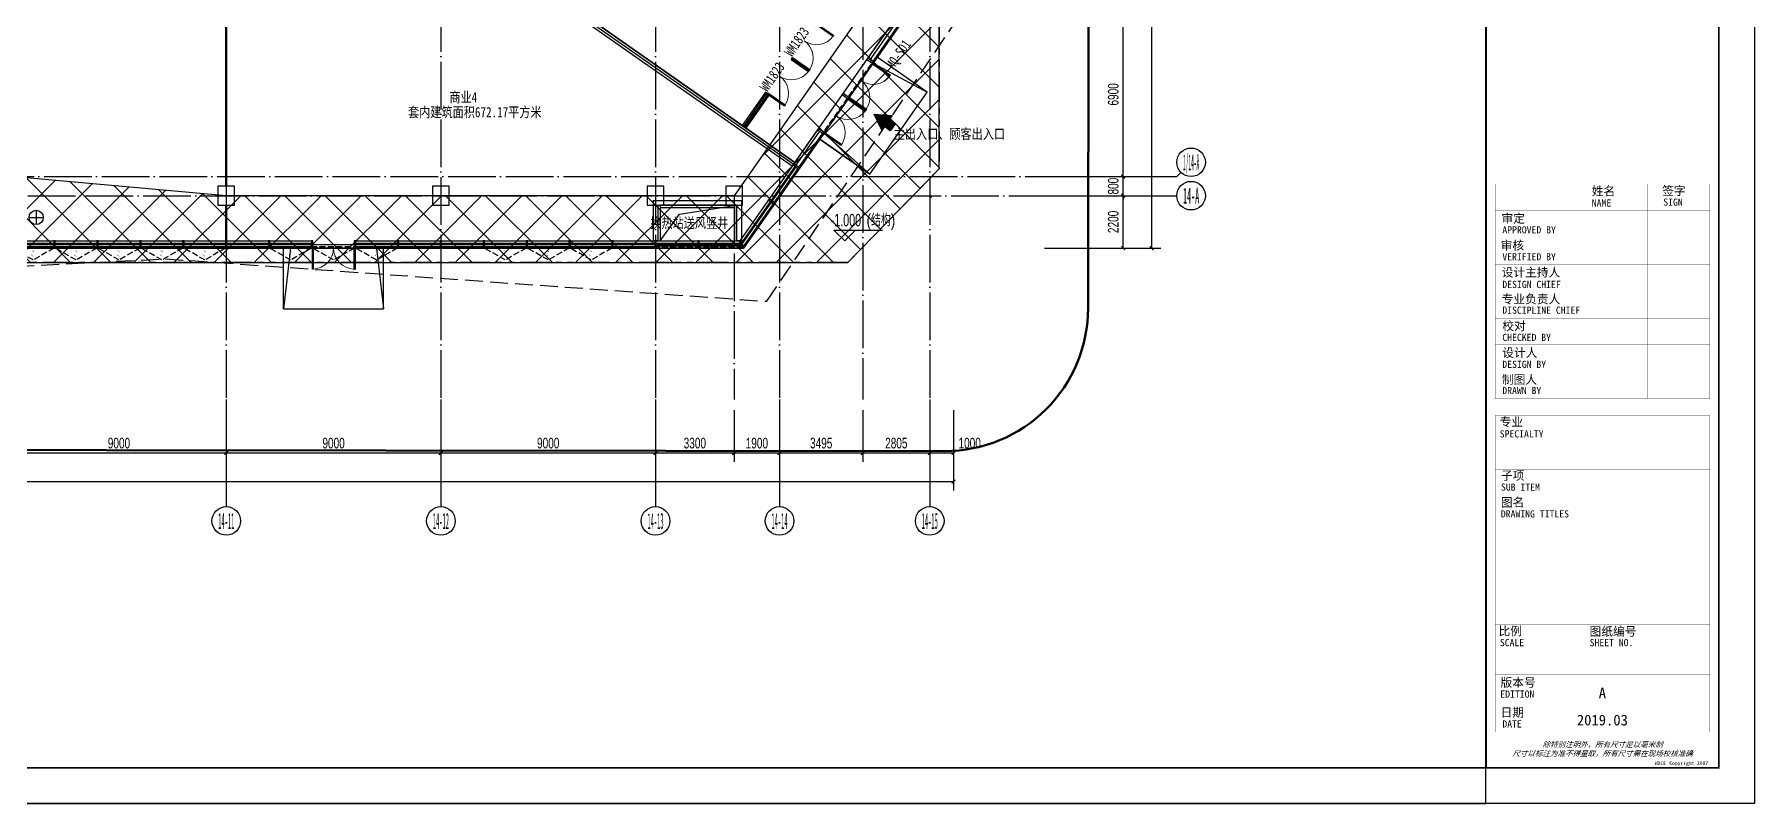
# Model space of a CAD drawing. Extents: x -233336 to 840473, y -28113 to 330904.
# Drawn here: x 768337 to 840473, y -28113 to 4157 of the extents above; entities that cross this region are included whole.
import ezdxf
from ezdxf.enums import TextEntityAlignment as Align
from ezdxf.xclip import XClip

# ---------------------------------------------------------------- set-up
doc = ezdxf.new("R2010")
doc.units = 0
doc.header["$LTSCALE"] = 1000
doc.header["$XCLIPFRAME"] = 2
for name, pattern in [('104-14# 核心筒$0$DOTE', [2.42, 2, -0.2, 0.02, -0.2]), ('14#楼幕墙$0$DASH', [0.35, 0.25, -0.1]), ('X-104 14#平面$0$$0$DASH', [0.35, 0.25, -0.1]), ('X-104 14#平面$0$109 3#平面$0$DASH', [0.35, 0.25, -0.1]), ('X-104 14#平面$0$DASH', [0.35, 0.25, -0.1]), ('X-104 14#平面$0$PHANTOM2', [1.25, 0.625, -0.125, 0.125, -0.125, 0.125, -0.125])]:
    doc.linetypes.add(name, pattern=pattern)
doc.layers.get('0').update_dxf_attribs({"linetype": 'CONTINUOUS'})
doc.layers.get('Defpoints').update_dxf_attribs({"linetype": 'CONTINUOUS'})
for name, color, linetype in [('104-14# 核心筒$0$01-标注_轴线坐标', 8, 'CONTINUOUS'), ('104-14# 核心筒$0$A_AXIS-轴线', 8, '104-14# 核心筒$0$DOTE'), ('104-14# 核心筒$0$A_STR-砼柱', 8, 'CONTINUOUS'), ('104-14# 核心筒$0$AXIS_TEXT', 7, 'CONTINUOUS'), ('14#楼幕墙$0$A-C_玻璃幕墙', 8, 'CONTINUOUS'), ('14#楼幕墙$0$A-C_窗', 8, 'CONTINUOUS'), ('14#楼幕墙$0$A-C_门', 8, 'CONTINUOUS'), ('AXIS_TEXT', 7, 'CONTINUOUS'), ('X-104 14#平面$0$01-标注_标高', 8, 'CONTINUOUS'), ('X-104 14#平面$0$02-TEXT_房间', 9, 'CONTINUOUS'), ('X-104 14#平面$0$02-TEXT_标注', 9, 'CONTINUOUS'), ('X-104 14#平面$0$02-TEXT_门窗', 9, 'CONTINUOUS'), ('X-104 14#平面$0$05-填充_天正', 8, 'CONTINUOUS'), ('X-104 14#平面$0$A-C_玻璃幕墙', 8, 'CONTINUOUS'), ('X-104 14#平面$0$A-C_门', 8, 'CONTINUOUS'), ('X-104 14#平面$0$A-E_楼梯', 8, 'CONTINUOUS'), ('X-104 14#平面$0$A-O_屋面', 8, 'CONTINUOUS'), ('X-104 14#平面$0$A-SUR_保温', 8, 'CONTINUOUS'), ('X-104 14#平面$0$A-SUR_吊顶', 8, 'CONTINUOUS'), ('X-104 14#平面$0$A-TECH_结构', 8, 'CONTINUOUS'), ('X-104 14#平面$0$A_STR-砌块墙', 7, 'CONTINUOUS'), ('X-104 14#平面$0$DUCT-新风管立管', 3, 'CONTINUOUS'), ('X-104 14#平面$0$DUCT-新风管端线', 2, 'CONTINUOUS'), ('X-104 14#平面$0$挡烟垂壁', 5, 'CONTINUOUS')]:
    doc.layers.add(name, color=color, linetype=linetype)
doc.layers.add('14#楼幕墙$0$04-不打印_辅助线', color=8, linetype='CONTINUOUS', plot=False)
doc.layers.add('X-104 14#平面$0$降板', color=8, linetype='CONTINUOUS', plot=False)
doc.layers.add('X-104 14#平面$0$000套内', color=8, linetype='CONTINUOUS', lineweight=30)
doc.layers.add('X-104 14#平面$0$road', color=8, linetype='CONTINUOUS', lineweight=50)
doc.styles.add('104-14# 核心筒$0$_TCH_AXIS', font='STXIHEI.TTF', dxfattribs={"width": 0.8})
doc.styles.add('104-14# 核心筒$0$_TCH_DIM_T3', font='ros.shx', dxfattribs={"width": 0.705882, "bigfont": 'jd.shx'})
doc.styles.add('COMPLEX', font='COMPLEX')
doc.styles.add('X-104 14#平面$0$_TCH_DIM', font='ros.shx', dxfattribs={"width": 0.8, "bigfont": 'jd.shx'})
doc.styles.add('X-104 14#平面$0$_TCH_SPACE', font='STXIHEI.TTF', dxfattribs={"width": 0.8, "height": 5})
doc.styles.add('X-104 14#平面$0$_TCH_WINDOW', font='STXIHEI.TTF', dxfattribs={"width": 0.75, "height": 3.5})
doc.styles.add('X-104 14#平面$0$Standard', font='STXIHEI.TTF', dxfattribs={"width": 0.8})
doc.styles.add('图签信息$0$华文细黑', font='STXIHEI.TTF', dxfattribs={"height": 10})
doc.dimstyles.new('104-14# 核心筒$0$_TCH_ARCH&&150', dxfattribs={"dimtxt": 446.25, "dimasz": 150, "dimexe": 375, "dimexo": 450, "dimgap": 189.375, "dimtad": 1, "dimdec": 0, "dimzin": 0, "dimdsep": 46, "dimtxsty": '104-14# 核心筒$0$_TCH_DIM_T3', "dimblk": '104-14# 核心筒$0$_ArchTick', "dimcen": 0.09, "dimclrt": 7, "dimazin": 2, "dimtfac": 1, "dimtdec": 0, "dimtix": 1, "dimtmove": 2, "dimatfit": 3, "dimfxl": 0, "dimtolj": 1, "dimtzin": 0, "dimarcsym": 0})

# ---------------------------------------------------------------- blocks, each defined once
blk = doc.blocks.new('图框-A1+1-2')
for points, const_width in [([(0, 0), (1261, 0), (1261, 594), (0, 594)], 0.05), ([(1186, 584), (25, 584), (25, 10), (1186, 10)], 0.5)]:
    blk.add_lwpolyline(points, close=True, dxfattribs=dict(const_width=const_width))
blk = doc.blocks.new('图签信息$0$WDCE Copyright200X')
at = {"const_width": 0.016}
blk.add_lwpolyline([(-10.6, 1.26, 1), (-11.4, 1.26, 1)], format="xyb", close=True, dxfattribs=at)
at = {"style": '图签信息$0$华文细黑'}
for s, p in [('WDCE ', (-11.46, 0.5)), ('     Copyright ', (-3.51, 0.5))]:
    blk.add_text(s, height=1, dxfattribs=at).set_placement(p, align=Align.BOTTOM_RIGHT)
blk.add_text('c', height=0.6, dxfattribs=at).set_placement((-11.04, 1.35), align=Align.MIDDLE_CENTER)
blk.add_attdef('200X', text='', height=1, dxfattribs=at).set_placement((-0.45, 0.5), align=Align.BOTTOM_RIGHT)
blk = doc.blocks.new('图签信息')
at = {"const_width": 0.5}
blk.add_lwpolyline([(-65, 0), (0, 0), (0, 500.5), (-65, 500.5)], close=True, dxfattribs=at)
at = {"const_width": 0.05}
for points in [[(-62.5, 103.26), (-2.5, 103.26), (-2.5, 163.26), (-62.5, 163.26), (-62.5, 103.26)], [(-37.5, 163.26), (-37.5, 103.26)], [(-20, 163.26), (-20, 103.26)], [(-62.5, 155.76), (-2.5, 155.76)], [(-62.5, 148.26), (-2.5, 148.26)], [(-62.5, 140.76), (-2.5, 140.76)], [(-62.5, 133.26), (-2.5, 133.26)], [(-62.5, 125.76), (-2.5, 125.76)], [(-62.5, 118.26), (-2.5, 118.26)], [(-62.5, 110.76), (-2.5, 110.76)], [(-62.5, 98.5), (-2.5, 98.5), (-2.5, 10), (-62.5, 10), (-62.5, 98.5)], [(-62.5, 83.5), (-2.5, 83.5)], [(-62.5, 76), (-2.5, 76)], [(-62.5, 40), (-2.5, 40)], [(-37.5, 40), (-37.5, 26)], [(-62.5, 26), (-2.5, 26)], [(-62.5, 18), (-2.5, 18)]]:
    blk.add_lwpolyline(points, dxfattribs=at)
blk.add_blockref('图签信息$0$WDCE Copyright200X', (-2.5, 0)).add_auto_attribs({'200X': '2007'})
at = {"style": '图签信息$0$华文细黑'}
for s, height, p in [('姓名', 2.4, (-35.5, 162.47)), ('NAME', 2, (-35.5, 158.96)), ('签字', 2.4, (-15.81, 162.57)), ('SIGN', 2, (-15.5, 159.2)), ('审定', 2.4, (-60.73, 154.81)), ('APPROVED BY', 2, (-60.5, 151.44)), ('审核', 2.4, (-60.95, 147.29)), ('设计主持人', 2.4, (-60.68, 139.76)), ('VERIFIED BY', 2, (-60.5, 143.91)), ('DESIGN CHIEF', 2, (-60.5, 136.19)), ('专业负责人', 2.4, (-60.67, 132.26)), ('校对', 2.4, (-60.5, 124.76)), ('DISCIPLINE CHIEF', 2, (-60.5, 128.98)), ('CHECKED BY', 2, (-60.5, 121.37)), ('设计人', 2.4, (-60.5, 117.26)), ('DESIGN BY', 2, (-60.5, 113.83)), ('制图人', 2.4, (-60.61, 109.76)), ('DRAWN BY', 2, (-60.5, 106.5)), ('专业', 2.4, (-61.23, 97.93)), ('SPECIALTY', 2, (-61.23, 94.38)), ('子项', 2.4, (-60.88, 82.92)), ('SUB ITEM', 2, (-60.88, 79.5)), ('图名', 2.4, (-60.91, 75.41)), ('DRAWING TITLES', 2, (-60.91, 72)), ('比例', 2.4, (-61.56, 39.42)), ('图纸编号', 2.4, (-36.1, 39.32)), ('SCALE', 2, (-61.19, 36)), ('SHEET NO.', 2, (-36.1, 36)), ('版本号', 2.4, (-61, 25.03)), ('EDITION', 2, (-61.06, 21.61)), ('日期', 2.4, (-61, 16.68)), ('DATE', 2, (-60.5, 13.26))]:
    blk.add_text(s, height=height, dxfattribs=at).set_placement(p, align=Align.TOP_LEFT)
at = {"color": 4, "style": '图签信息$0$华文细黑'}
for s, p in [('A', (-32.53, 19.4)), ('2019.03', (-32.53, 11.84))]:
    blk.add_text(s, height=3, dxfattribs=at).set_placement(p, align=Align.CENTER)
at = {"style": '图签信息$0$华文细黑', "oblique": 20}
for s, p in [('尺寸以标注为准不得量取，所有尺寸需在现场校核准确', (-32.5, 4)), ('除特别注明外，所有尺寸是以毫米制', (-32.5, 6.5))]:
    blk.add_text(s, height=1.5, dxfattribs=at).set_placement(p, align=Align.MIDDLE_CENTER)
blk = doc.blocks.new('图签-A1')
at = {"color": 2}
blk.add_blockref('图签信息', (0, 0), dxfattribs=at)
blk = doc.blocks.new('14#楼幕墙$0$A$C38D07553')
blk.add_lwpolyline([(-60, -300), (0, -300), (0, 0), (-60, 0)], close=True)
blk = doc.blocks.new('14#楼幕墙$0$A$C385D642F')
for p, rotation in [((113300, 6662), 55.00036030137563), ((112267, 5187), 55.00036030137563), ((111235, 3713), 55.00036030137563), ((110203, 2238), 55.00036030137563), ((109170, 764), 55.00036030137563), ((107962, -986), 27.50018015094371)]:
    blk.add_blockref('14#楼幕墙$0$A$C38D07553', p, dxfattribs=dict(rotation=rotation))
for p in [(79230, -1000), (81030, -1000), (82830, -1000), (84630, -1000), (86430, -1000), (88230, -1000), (90030, -1000), (91830, -1000), (93630, -1000), (95430, -1000), (97230, -1000), (99030, -1000), (100830, -1000), (102630, -1000), (104430, -1000), (106230, -1000)]:
    blk.add_blockref('14#楼幕墙$0$A$C38D07553', p)
blk = doc.blocks.new('14#楼幕墙$0$A$C22714246')
at = {"linetype": '14#楼幕墙$0$DASH'}
blk.add_lwpolyline([(1740, 497), (870, 0), (0, 497)], dxfattribs=at)
at = {"layer": '14#楼幕墙$0$A-C_玻璃幕墙', "color": 1}
blk.add_lwpolyline([(899, 122, 0, 25, 0), (802, 217, 0, 0, 0), (900, 340, 25, 0, 0), (796, 422, 0, 0, 0)], format="xyseb", dxfattribs=at)
blk = doc.blocks.new('14#楼幕墙$0$0000')
h = blk.add_hatch()
h.set_pattern_fill('ANSI31', color=256, scale=50, angle=180)
h.set_pattern_definition([(225, (56212.376, -119806.8), (56.1266, -56.1266), [])])
h.paths.add_polyline_path([(1740, 100), (0, 100), (0, 0), (1740, 0)])
h = blk.add_hatch()
h.set_pattern_fill('ANSI31', color=256, scale=50, angle=180)
h.set_pattern_definition([(225, (58012.376, -119806.8), (56.1266, -56.1266), [])])
h.paths.add_polyline_path([(3524, 100), (1800, 100), (1800, 0), (3576, 0)])
for points in [[(1740, 100), (0, 100), (0, 0), (1740, 0)], [(3524, 100), (1800, 100), (1800, 0), (3576, 0)]]:
    blk.add_lwpolyline(points, close=True)
blk = doc.blocks.new('14#楼幕墙$0$$DorLib2D$00000002')
for p, q in [((-0.5, 0), (-0.5, 0.4875)), ((-0.475, 0.4875), (-0.5, 0.4875)), ((-0.475, 0), (-0.475, 0.4875)), ((0.475, 0), (0.475, 0.4875)), ((0.475, 0.4875), (0.5, 0.4875)), ((0.5, 0), (0.5, 0.4875)), ((-0.5, 0), (-0.475, 0)), ((0.5, 0), (0.475, 0))]:
    blk.add_line(p, q)
at = {"lineweight": 13}
for centre, start, end in [((-0.4875, 0), 0, 88.53072), ((0.4875, 0), 91.46928, 180)]:
    blk.add_arc(centre, 0.4875, start, end, dxfattribs=at)
blk = doc.blocks.new('14#楼幕墙')
at = {"layer": '14#楼幕墙$0$A-C_玻璃幕墙'}
for p, q in [((116900, 10380), (108092, -2200)), ((116600, 10475), (113266, 5712)), ((116700, 10444), (113382, 5704)), ((116850, 10396), (113505, 5618)), ((111235, 2813), (107936, -1900)), ((111283, 2706), (108007, -1972)), ((111405, 2620), (108085, -2122)), ((70330, -1900), (90030, -1900)), ((89970, -2000), (70330, -2000)), ((89970, -2150), (70330, -2150)), ((91770, -1900), (107936, -1900)), ((104370, -2000), (91830, -2000)), ((104370, -2150), (91830, -2150)), ((108092, -2200), (-1359, -2200))]:
    blk.add_line(p, q, dxfattribs=at)
at = {"layer": '14#楼幕墙$0$04-不打印_辅助线'}
blk.add_blockref('14#楼幕墙$0$A$C22714246', (90030, -2697), dxfattribs=at)
at = {"layer": '14#楼幕墙$0$A-C_玻璃幕墙'}
for name, p in [('14#楼幕墙$0$A$C385D642F', (0, -900)), ('14#楼幕墙$0$0000', (104430, -2100))]:
    blk.add_blockref(name, p, dxfattribs=at)
at = {"layer": '14#楼幕墙$0$A-C_窗'}
for p in [(77430, -2697), (79230, -2697), (81030, -2697), (82830, -2697), (84630, -2697), (88230, -2697), (91830, -2697), (97230, -2697), (99030, -2697), (100830, -2697)]:
    blk.add_blockref('14#楼幕墙$0$A$C22714246', p, dxfattribs=at)
at = {"layer": '14#楼幕墙$0$A-C_门', "xscale": -1800, "yscale": -1800, "zscale": 100, "rotation": 55.00036030137149}
for p in [(113012, 4827), (111980, 3353)]:
    blk.add_blockref('14#楼幕墙$0$$DorLib2D$00000002', p, dxfattribs=at)
at = {"layer": '14#楼幕墙$0$A-C_门', "xscale": -1800, "yscale": -1800, "zscale": 100}
blk.add_blockref('14#楼幕墙$0$$DorLib2D$00000002', (90900, -2200), dxfattribs=at)
blk = doc.blocks.new('104-14# 核心筒$0$_ArchTick')
at = {"color": 0, "linetype": 'ByBlock', "const_width": 0.4}
blk.add_lwpolyline([(-0.5, -0.5), (0.5, 0.5)], dxfattribs=at)
blk = doc.blocks.new('*D245')
at = {"layer": '104-14# 核心筒$0$01-标注_轴线坐标', "color": 0, "lineweight": -2}
for p, q in [((-1359, -8995), (-1359, -12370)), ((116900, -8995), (116900, -12370)), ((-1359, -11995), (116900, -11995))]:
    blk.add_line(p, q, dxfattribs=at)
at = {"layer": 'Defpoints', "color": 0}
for p in [(-1359, -8545), (116900, -8545), (116900, -11995)]:
    blk.add_point(p, dxfattribs=at)
at = {"layer": '104-14# 核心筒$0$01-标注_轴线坐标', "color": 0, "lineweight": -2, "xscale": 150, "yscale": 150, "zscale": 150, "rotation": 180}
blk.add_blockref('104-14# 核心筒$0$_ArchTick', (-1359, -11995), dxfattribs=at)
at = {"layer": '104-14# 核心筒$0$01-标注_轴线坐标', "color": 0, "lineweight": -2, "xscale": 150, "yscale": 150, "zscale": 150}
blk.add_blockref('104-14# 核心筒$0$_ArchTick', (116900, -11995), dxfattribs=at)
at = {"layer": '104-14# 核心筒$0$01-标注_轴线坐标', "color": 7, "insert": (57771, -11583), "char_height": 446.2, "attachment_point": 5, "style": '104-14# 核心筒$0$_TCH_DIM_T3'}
blk.add_mtext('\\A1;118259', dxfattribs=at)
blk = doc.blocks.new('*D256')
at = {"layer": '104-14# 核心筒$0$01-标注_轴线坐标', "color": 0, "lineweight": -2}
for p, q in [((77400, -8995), (77400, -11170)), ((86400, -8995), (86400, -11170)), ((77400, -10795), (86400, -10795))]:
    blk.add_line(p, q, dxfattribs=at)
at = {"layer": 'Defpoints', "color": 0}
for p in [(77400, -8545), (86400, -8545), (86400, -10795)]:
    blk.add_point(p, dxfattribs=at)
at = {"layer": '104-14# 核心筒$0$01-标注_轴线坐标', "color": 0, "lineweight": -2, "xscale": 150, "yscale": 150, "zscale": 150, "rotation": 180}
blk.add_blockref('104-14# 核心筒$0$_ArchTick', (77400, -10795), dxfattribs=at)
at = {"layer": '104-14# 核心筒$0$01-标注_轴线坐标', "color": 0, "lineweight": -2, "xscale": 150, "yscale": 150, "zscale": 150}
blk.add_blockref('104-14# 核心筒$0$_ArchTick', (86400, -10795), dxfattribs=at)
at = {"layer": '104-14# 核心筒$0$01-标注_轴线坐标', "color": 7, "insert": (81900, -10383), "char_height": 446.2, "attachment_point": 5, "style": '104-14# 核心筒$0$_TCH_DIM_T3'}
blk.add_mtext('\\A1;9000', dxfattribs=at)
blk = doc.blocks.new('*D257')
at = {"layer": '104-14# 核心筒$0$01-标注_轴线坐标', "color": 0, "lineweight": -2}
for p, q in [((86400, -8995), (86400, -11170)), ((95400, -8995), (95400, -11170)), ((86400, -10795), (95400, -10795))]:
    blk.add_line(p, q, dxfattribs=at)
at = {"layer": 'Defpoints', "color": 0}
for p in [(86400, -8545), (95400, -8545), (95400, -10795)]:
    blk.add_point(p, dxfattribs=at)
at = {"layer": '104-14# 核心筒$0$01-标注_轴线坐标', "color": 0, "lineweight": -2, "xscale": 150, "yscale": 150, "zscale": 150, "rotation": 180}
blk.add_blockref('104-14# 核心筒$0$_ArchTick', (86400, -10795), dxfattribs=at)
at = {"layer": '104-14# 核心筒$0$01-标注_轴线坐标', "color": 0, "lineweight": -2, "xscale": 150, "yscale": 150, "zscale": 150}
blk.add_blockref('104-14# 核心筒$0$_ArchTick', (95400, -10795), dxfattribs=at)
at = {"layer": '104-14# 核心筒$0$01-标注_轴线坐标', "color": 7, "insert": (90900, -10383), "char_height": 446.2, "attachment_point": 5, "style": '104-14# 核心筒$0$_TCH_DIM_T3'}
blk.add_mtext('\\A1;9000', dxfattribs=at)
blk = doc.blocks.new('*D258')
at = {"layer": '104-14# 核心筒$0$01-标注_轴线坐标', "color": 0, "lineweight": -2}
for p, q in [((95400, -8995), (95400, -11170)), ((104400, -8995), (104400, -11170)), ((95400, -10795), (104400, -10795))]:
    blk.add_line(p, q, dxfattribs=at)
at = {"layer": 'Defpoints', "color": 0}
for p in [(95400, -8545), (104400, -8545), (104400, -10795)]:
    blk.add_point(p, dxfattribs=at)
at = {"layer": '104-14# 核心筒$0$01-标注_轴线坐标', "color": 0, "lineweight": -2, "xscale": 150, "yscale": 150, "zscale": 150, "rotation": 180}
blk.add_blockref('104-14# 核心筒$0$_ArchTick', (95400, -10795), dxfattribs=at)
at = {"layer": '104-14# 核心筒$0$01-标注_轴线坐标', "color": 0, "lineweight": -2, "xscale": 150, "yscale": 150, "zscale": 150}
blk.add_blockref('104-14# 核心筒$0$_ArchTick', (104400, -10795), dxfattribs=at)
at = {"layer": '104-14# 核心筒$0$01-标注_轴线坐标', "color": 7, "insert": (99900, -10383), "char_height": 446.2, "attachment_point": 5, "style": '104-14# 核心筒$0$_TCH_DIM_T3'}
blk.add_mtext('\\A1;9000', dxfattribs=at)
blk = doc.blocks.new('*D259')
at = {"layer": '104-14# 核心筒$0$01-标注_轴线坐标', "color": 0, "lineweight": -2}
for p, q in [((104400, -8995), (104400, -11170)), ((107700, -8995), (107700, -11170)), ((104400, -10795), (107700, -10795))]:
    blk.add_line(p, q, dxfattribs=at)
at = {"layer": 'Defpoints', "color": 0}
for p in [(104400, -8545), (107700, -8545), (107700, -10795)]:
    blk.add_point(p, dxfattribs=at)
at = {"layer": '104-14# 核心筒$0$01-标注_轴线坐标', "color": 0, "lineweight": -2, "xscale": 150, "yscale": 150, "zscale": 150, "rotation": 180}
blk.add_blockref('104-14# 核心筒$0$_ArchTick', (104400, -10795), dxfattribs=at)
at = {"layer": '104-14# 核心筒$0$01-标注_轴线坐标', "color": 0, "lineweight": -2, "xscale": 150, "yscale": 150, "zscale": 150}
blk.add_blockref('104-14# 核心筒$0$_ArchTick', (107700, -10795), dxfattribs=at)
at = {"layer": '104-14# 核心筒$0$01-标注_轴线坐标', "color": 7, "insert": (106050, -10383), "char_height": 446.2, "attachment_point": 5, "style": '104-14# 核心筒$0$_TCH_DIM_T3'}
blk.add_mtext('\\A1;3300', dxfattribs=at)
blk = doc.blocks.new('*D260')
at = {"layer": '104-14# 核心筒$0$01-标注_轴线坐标', "color": 0, "lineweight": -2}
for p, q in [((107700, -8995), (107700, -11170)), ((109600, -8995), (109600, -11170)), ((107700, -10795), (109600, -10795))]:
    blk.add_line(p, q, dxfattribs=at)
at = {"layer": 'Defpoints', "color": 0}
for p in [(107700, -8545), (109600, -8545), (109600, -10795)]:
    blk.add_point(p, dxfattribs=at)
at = {"layer": '104-14# 核心筒$0$01-标注_轴线坐标', "color": 0, "lineweight": -2, "xscale": 150, "yscale": 150, "zscale": 150, "rotation": 180}
blk.add_blockref('104-14# 核心筒$0$_ArchTick', (107700, -10795), dxfattribs=at)
at = {"layer": '104-14# 核心筒$0$01-标注_轴线坐标', "color": 0, "lineweight": -2, "xscale": 150, "yscale": 150, "zscale": 150}
blk.add_blockref('104-14# 核心筒$0$_ArchTick', (109600, -10795), dxfattribs=at)
at = {"layer": '104-14# 核心筒$0$01-标注_轴线坐标', "color": 7, "insert": (108650, -10383), "char_height": 446.2, "attachment_point": 5, "style": '104-14# 核心筒$0$_TCH_DIM_T3'}
blk.add_mtext('\\A1;1900', dxfattribs=at)
blk = doc.blocks.new('*D261')
at = {"layer": '104-14# 核心筒$0$01-标注_轴线坐标', "color": 0, "lineweight": -2}
for p, q in [((109600, -8995), (109600, -11170)), ((113095, -8995), (113095, -11170)), ((109600, -10795), (113095, -10795))]:
    blk.add_line(p, q, dxfattribs=at)
at = {"layer": 'Defpoints', "color": 0}
for p in [(109600, -8545), (113095, -8545), (113095, -10795)]:
    blk.add_point(p, dxfattribs=at)
at = {"layer": '104-14# 核心筒$0$01-标注_轴线坐标', "color": 0, "lineweight": -2, "xscale": 150, "yscale": 150, "zscale": 150, "rotation": 180}
blk.add_blockref('104-14# 核心筒$0$_ArchTick', (109600, -10795), dxfattribs=at)
at = {"layer": '104-14# 核心筒$0$01-标注_轴线坐标', "color": 0, "lineweight": -2, "xscale": 150, "yscale": 150, "zscale": 150}
blk.add_blockref('104-14# 核心筒$0$_ArchTick', (113095, -10795), dxfattribs=at)
at = {"layer": '104-14# 核心筒$0$01-标注_轴线坐标', "color": 7, "insert": (111348, -10383), "char_height": 446.2, "attachment_point": 5, "style": '104-14# 核心筒$0$_TCH_DIM_T3'}
blk.add_mtext('\\A1;3495', dxfattribs=at)
blk = doc.blocks.new('*D262')
at = {"layer": '104-14# 核心筒$0$01-标注_轴线坐标', "color": 0, "lineweight": -2}
for p, q in [((113095, -8995), (113095, -11170)), ((115900, -8995), (115900, -11170)), ((113095, -10795), (115900, -10795))]:
    blk.add_line(p, q, dxfattribs=at)
at = {"layer": 'Defpoints', "color": 0}
for p in [(113095, -8545), (115900, -8545), (115900, -10795)]:
    blk.add_point(p, dxfattribs=at)
at = {"layer": '104-14# 核心筒$0$01-标注_轴线坐标', "color": 0, "lineweight": -2, "xscale": 150, "yscale": 150, "zscale": 150, "rotation": 180}
blk.add_blockref('104-14# 核心筒$0$_ArchTick', (113095, -10795), dxfattribs=at)
at = {"layer": '104-14# 核心筒$0$01-标注_轴线坐标', "color": 0, "lineweight": -2, "xscale": 150, "yscale": 150, "zscale": 150}
blk.add_blockref('104-14# 核心筒$0$_ArchTick', (115900, -10795), dxfattribs=at)
at = {"layer": '104-14# 核心筒$0$01-标注_轴线坐标', "color": 7, "insert": (114498, -10383), "char_height": 446.2, "attachment_point": 5, "style": '104-14# 核心筒$0$_TCH_DIM_T3'}
blk.add_mtext('\\A1;2805', dxfattribs=at)
blk = doc.blocks.new('*D263')
at = {"layer": '104-14# 核心筒$0$01-标注_轴线坐标', "color": 0, "lineweight": -2}
for p, q in [((115900, -8995), (115900, -11170)), ((116900, -8995), (116900, -11170)), ((115900, -10795), (116900, -10795))]:
    blk.add_line(p, q, dxfattribs=at)
at = {"layer": 'Defpoints', "color": 0}
for p in [(115900, -8545), (116900, -8545), (116900, -10795)]:
    blk.add_point(p, dxfattribs=at)
at = {"layer": '104-14# 核心筒$0$01-标注_轴线坐标', "color": 0, "lineweight": -2, "xscale": 150, "yscale": 150, "zscale": 150, "rotation": 180}
blk.add_blockref('104-14# 核心筒$0$_ArchTick', (115900, -10795), dxfattribs=at)
at = {"layer": '104-14# 核心筒$0$01-标注_轴线坐标', "color": 0, "lineweight": -2, "xscale": 150, "yscale": 150, "zscale": 150}
blk.add_blockref('104-14# 核心筒$0$_ArchTick', (116900, -10795), dxfattribs=at)
at = {"layer": '104-14# 核心筒$0$01-标注_轴线坐标', "color": 7, "insert": (117575, -10383), "char_height": 446.2, "attachment_point": 5, "style": '104-14# 核心筒$0$_TCH_DIM_T3'}
blk.add_mtext('\\A1;1000', dxfattribs=at)
blk = doc.blocks.new('_AXISO')
blk.add_circle((0, 0), 0.5)
at = {"layer": 'AXIS_TEXT', "style": 'COMPLEX', "width": 1.041667}
blk.add_attdef('A', text='', height=0.56, dxfattribs=at).set_placement((-0.25, -0.28), (0.25, -0.28), align=Align.FIT)
blk = doc.blocks.new('*D289')
at = {"layer": '104-14# 核心筒$0$01-标注_轴线坐标', "color": 0, "lineweight": -2}
for p, q in [((120710, 43424), (125585, 43424)), ((125210, -2200), (125210, 43424)), ((120710, -2200), (125585, -2200))]:
    blk.add_line(p, q, dxfattribs=at)
at = {"layer": 'Defpoints', "color": 0}
for p in [(120260, 43424), (125210, 43424), (120260, -2200)]:
    blk.add_point(p, dxfattribs=at)
at = {"layer": '104-14# 核心筒$0$01-标注_轴线坐标', "color": 0, "lineweight": -2, "xscale": 150, "yscale": 150, "zscale": 150}
for p, rotation in [((125210, 43424), 90), ((125210, -2200), 270)]:
    blk.add_blockref('104-14# 核心筒$0$_ArchTick', p, dxfattribs=dict(at, rotation=rotation))
at = {"layer": '104-14# 核心筒$0$01-标注_轴线坐标', "color": 7, "insert": (124797, 20612), "char_height": 446.2, "attachment_point": 5, "rotation": 90, "style": '104-14# 核心筒$0$_TCH_DIM_T3'}
blk.add_mtext('\\A1;45624', dxfattribs=at)
blk = doc.blocks.new('*D290')
at = {"layer": '104-14# 核心筒$0$01-标注_轴线坐标', "color": 0, "lineweight": -2}
for p, q in [((120710, 0), (124385, 0)), ((124010, -2200), (124010, 0)), ((120710, -2200), (124385, -2200))]:
    blk.add_line(p, q, dxfattribs=at)
at = {"layer": 'Defpoints', "color": 0}
for p in [(120260, 0), (124010, 0), (120260, -2200)]:
    blk.add_point(p, dxfattribs=at)
at = {"layer": '104-14# 核心筒$0$01-标注_轴线坐标', "color": 0, "lineweight": -2, "xscale": 150, "yscale": 150, "zscale": 150}
for p, rotation in [((124010, 0), 90), ((124010, -2200), 270)]:
    blk.add_blockref('104-14# 核心筒$0$_ArchTick', p, dxfattribs=dict(at, rotation=rotation))
at = {"layer": '104-14# 核心筒$0$01-标注_轴线坐标', "color": 7, "insert": (123597, -1100), "char_height": 446.2, "attachment_point": 5, "rotation": 90, "style": '104-14# 核心筒$0$_TCH_DIM_T3'}
blk.add_mtext('\\A1;2200', dxfattribs=at)
blk = doc.blocks.new('*D291')
at = {"layer": '104-14# 核心筒$0$01-标注_轴线坐标', "color": 0, "lineweight": -2}
for p, q in [((120710, 800), (124385, 800)), ((124010, 800), (124010, 950)), ((124010, 0), (124010, 800)), ((120710, 0), (124385, 0)), ((124010, 0), (124010, -150))]:
    blk.add_line(p, q, dxfattribs=at)
at = {"layer": 'Defpoints', "color": 0}
for p in [(120260, 800), (124010, 800), (120260, 0)]:
    blk.add_point(p, dxfattribs=at)
at = {"layer": '104-14# 核心筒$0$01-标注_轴线坐标', "color": 0, "lineweight": -2, "xscale": 150, "yscale": 150, "zscale": 150}
for p, rotation in [((124010, 800), 270), ((124010, 0), 90)]:
    blk.add_blockref('104-14# 核心筒$0$_ArchTick', p, dxfattribs=dict(at, rotation=rotation))
at = {"layer": '104-14# 核心筒$0$01-标注_轴线坐标', "color": 7, "insert": (123597, 400), "char_height": 446.2, "attachment_point": 5, "rotation": 90, "style": '104-14# 核心筒$0$_TCH_DIM_T3'}
blk.add_mtext('\\A1;800', dxfattribs=at)
blk = doc.blocks.new('*D292')
at = {"layer": '104-14# 核心筒$0$01-标注_轴线坐标', "color": 0, "lineweight": -2}
for p, q in [((120710, 7700), (124385, 7700)), ((124010, 800), (124010, 7700)), ((120710, 800), (124385, 800))]:
    blk.add_line(p, q, dxfattribs=at)
at = {"layer": 'Defpoints', "color": 0}
for p in [(120260, 7700), (124010, 7700), (120260, 800)]:
    blk.add_point(p, dxfattribs=at)
at = {"layer": '104-14# 核心筒$0$01-标注_轴线坐标', "color": 0, "lineweight": -2, "xscale": 150, "yscale": 150, "zscale": 150}
for p, rotation in [((124010, 7700), 90), ((124010, 800), 270)]:
    blk.add_blockref('104-14# 核心筒$0$_ArchTick', p, dxfattribs=dict(at, rotation=rotation))
at = {"layer": '104-14# 核心筒$0$01-标注_轴线坐标', "color": 7, "insert": (123597, 4250), "char_height": 446.2, "attachment_point": 5, "rotation": 90, "style": '104-14# 核心筒$0$_TCH_DIM_T3'}
blk.add_mtext('\\A1;6900', dxfattribs=at)
blk = doc.blocks.new('_FZHK')
blk.add_lwpolyline([(-0.5, -0.5), (0.5, -0.5), (0.5, 0.5), (-0.5, 0.5)], close=True)
blk = doc.blocks.new('X-104 14#平面$0$rqg')
at = {"color": 3}
for p, q in [((-300, 0), (300, 0)), ((0, 300), (0, -300))]:
    blk.add_line(p, q, dxfattribs=at)
blk.add_circle((0, 0), 300, dxfattribs=at)
blk = doc.blocks.new('X-104 14#平面$0$A$C324F6C76')
at = {"layer": 'Defpoints', "color": 1}
blk.add_line((70, -72), (0, 0), dxfattribs=at)
blk = doc.blocks.new('X-104 14#平面$0$sfafd')
at = {"layer": 'X-104 14#平面$0$05-填充_天正'}
blk.add_hatch(color=256, dxfattribs=at).paths.add_polyline_path([(0, 0), (-143, -205), (-307, -90), (-379, -192), (-590, 261), (-92, 217), (-164, 115)])
blk.add_lwpolyline([(0, 0), (-143, -205), (-307, -90), (-379, -192), (-590, 261), (-92, 217), (-164, 115)], close=True, dxfattribs=at)
blk = doc.blocks.new('X-104 14#平面$0$$DorLib2D$00000002')
for p, q in [((-0.5, 0), (-0.5, 0.4875)), ((-0.475, 0.4875), (-0.5, 0.4875)), ((-0.475, 0), (-0.475, 0.4875)), ((0.475, 0), (0.475, 0.4875)), ((0.475, 0.4875), (0.5, 0.4875)), ((0.5, 0), (0.5, 0.4875)), ((-0.5, 0), (-0.475, 0)), ((0.5, 0), (0.475, 0))]:
    blk.add_line(p, q)
at = {"lineweight": 13}
for centre, start, end in [((-0.4875, 0), 0, 88.53072), ((0.4875, 0), 91.46928, 180)]:
    blk.add_arc(centre, 0.4875, start, end, dxfattribs=at)
blk = doc.blocks.new('104-14# 核心筒')
at = {"layer": '104-14# 核心筒$0$01-标注_轴线坐标'}
for p, q in [((120259.9, 800), (126259.9, 800)), ((126435.7, 975.7), (126259.9, 800)), ((120259.9, 0), (126259.9, 0)), ((86400, -8545.1), (86400, -13045.1)), ((95400, -8545.1), (95400, -13045.1)), ((104400, -8545.1), (104400, -13045.1)), ((109600, -8545.1), (109600, -13045.1)), ((115900, -8545.1), (115900, -13045.1))]:
    blk.add_line(p, q, dxfattribs=at)
at = {"layer": '104-14# 核心筒$0$A_AXIS-轴线'}
for p, q in [((86400, 54018.4), (86400, -8545.1)), ((95400, 54018.4), (95400, -8545.1)), ((104400, 54018.4), (104400, -8545.1)), ((109600, 54018.4), (109600, -8545.1)), ((115900, 54018.4), (115900, -8545.1)), ((113095, 7700), (113095, -8545.1)), ((59400, 800), (120259.9, 800)), ((68400, 0), (120259.9, 0)), ((107700, 0), (107700, -8545.1))]:
    blk.add_line(p, q, dxfattribs=at)
at = {"layer": '104-14# 核心筒$0$01-标注_轴线坐标'}
ref = blk.add_blockref('_AXISO', (126859.9, 1400), dxfattribs=dict(at, xscale=1200, yscale=1200, zscale=1200))
ref.add_attrib('A', '1/14-A', dxfattribs={"layer": '104-14# 核心筒$0$AXIS_TEXT', "height": 678.82, "style": '104-14# 核心筒$0$_TCH_AXIS', "width": 0.294465}).set_placement((126520.5, 1060.6), (127199.3, 1060.6), align=Align.FIT)
ref = blk.add_blockref('_AXISO', (126859.9, 0), dxfattribs=dict(at, xscale=1200, yscale=1200, zscale=1200))
ref.add_attrib('A', '14-A', dxfattribs={"layer": '104-14# 核心筒$0$AXIS_TEXT', "height": 678.82, "style": '104-14# 核心筒$0$_TCH_AXIS', "width": 0.428326}).set_placement((126520.5, -339.4), (127199.3, -339.4), align=Align.FIT)
ref = blk.add_blockref('_AXISO', (86400, -13645.1), dxfattribs=dict(at, xscale=1200, yscale=1200, zscale=1200))
ref.add_attrib('A', '14-11', dxfattribs={"layer": '104-14# 核心筒$0$AXIS_TEXT', "height": 678.82, "style": '104-14# 核心筒$0$_TCH_AXIS', "width": 0.366464}).set_placement((86060.6, -13984.5), (86739.4, -13984.5), align=Align.FIT)
ref = blk.add_blockref('_AXISO', (95400, -13645.1), dxfattribs=dict(at, xscale=1200, yscale=1200, zscale=1200))
ref.add_attrib('A', '14-12', dxfattribs={"layer": '104-14# 核心筒$0$AXIS_TEXT', "height": 678.82, "style": '104-14# 核心筒$0$_TCH_AXIS', "width": 0.366464}).set_placement((95060.6, -13984.5), (95739.4, -13984.5), align=Align.FIT)
ref = blk.add_blockref('_AXISO', (104400, -13645.1), dxfattribs=dict(at, xscale=1200, yscale=1200, zscale=1200))
ref.add_attrib('A', '14-13', dxfattribs={"layer": '104-14# 核心筒$0$AXIS_TEXT', "height": 678.82, "style": '104-14# 核心筒$0$_TCH_AXIS', "width": 0.366464}).set_placement((104060.6, -13984.5), (104739.4, -13984.5), align=Align.FIT)
ref = blk.add_blockref('_AXISO', (109600, -13645.1), dxfattribs=dict(at, xscale=1200, yscale=1200, zscale=1200))
ref.add_attrib('A', '14-14', dxfattribs={"layer": '104-14# 核心筒$0$AXIS_TEXT', "height": 678.82, "style": '104-14# 核心筒$0$_TCH_AXIS', "width": 0.366464}).set_placement((109260.6, -13984.5), (109939.4, -13984.5), align=Align.FIT)
ref = blk.add_blockref('_AXISO', (115900, -13645.1), dxfattribs=dict(at, xscale=1200, yscale=1200, zscale=1200))
ref.add_attrib('A', '14-15', dxfattribs={"layer": '104-14# 核心筒$0$AXIS_TEXT', "height": 678.82, "style": '104-14# 核心筒$0$_TCH_AXIS', "width": 0.366464}).set_placement((115560.6, -13984.5), (116239.4, -13984.5), align=Align.FIT)
at = {"layer": '104-14# 核心筒$0$A_STR-砼柱', "xscale": 700, "yscale": 800, "zscale": 800}
for p in [(86400, 0), (95400, 0), (104400, 0), (107700, 0.1)]:
    blk.add_blockref('_FZHK', p, dxfattribs=at)
at = {"layer": '104-14# 核心筒$0$01-标注_轴线坐标'}
for p1, p2, distance, text, picture, middle in [((120259.9, -2200), (120259.9, 43424.4), -4950, '45624', '*D289', (124797.4, 20612.2)), ((120259.9, 800), (120259.9, 7700), -3750, '6900', '*D292', (123597.4, 4250)), ((120259.9, 0), (120259.9, 800), -3750, '800', '*D291', (123597.4, 400)), ((120259.9, -2200), (120259.9, 0), -3750, '2200', '*D290', (123597.4, -1100)), ((-1359, -8545.1), (116900.2, -8545.1), -3450, '118259', '*D245', (57770.6, -11582.6)), ((77400, -8545.1), (86400, -8545.1), -2250, '9000', '*D256', (81900, -10382.6)), ((86400, -8545.1), (95400, -8545.1), -2250, '9000', '*D257', (90900, -10382.6)), ((95400, -8545.1), (104400, -8545.1), -2250, '9000', '*D258', (99900, -10382.6)), ((104400, -8545.1), (107700, -8545.1), -2250, '3300', '*D259', (106050, -10382.6)), ((107700, -8545.1), (109600, -8545.1), -2250, '1900', '*D260', (108650, -10382.6)), ((109600, -8545.1), (113095, -8545.1), -2250, '3495', '*D261', (111347.5, -10382.6)), ((113095, -8545.1), (115900, -8545.1), -2250, '2805', '*D262', (114497.5, -10382.6))]:
    dim = blk.add_aligned_dim(p1=p1, p2=p2, distance=distance, text=text, dimstyle='104-14# 核心筒$0$_TCH_ARCH&&150', dxfattribs=at)
    dim.commit()
    dim.dimension.update_dxf_attribs({"geometry": picture, "text_midpoint": middle})
dim = blk.add_linear_dim(base=(116900.2, -10795.1), p1=(115900, -8545.1), p2=(116900.2, -8545.1), angle=0, text='1000', dimstyle='104-14# 核心筒$0$_TCH_ARCH&&150', dxfattribs=at)
dim.commit()
dim.dimension.update_dxf_attribs({"geometry": '*D263', "text_midpoint": (117575.2, -10382.6), "dimtype": 161})
blk = doc.blocks.new('X-104 14#平面')
at = {"layer": 'X-104 14#平面$0$降板'}
h = blk.add_hatch(dxfattribs=at)
h.set_pattern_fill('ANSI37', color=256, scale=750)
h.set_pattern_definition([(45, (0, 0), (-841.899, 841.899), []), (135, (0, 0), (-841.899, -841.899), [])])
h.paths.add_polyline_path([(83500, 40800), (86400, 48900), (86400, 51400), (77509.2, 51400), (58917.8, 35800), (-4608.4, 35800), (-12111.5, -2800), (112466, -2800), (116300, 1125.5), (116300, 11750), (115900, 11750), (107700, -0.1), (86400, 0), (77400, 799.9), (59400, 799.9), (50400, 0), (-62.7, 0), (5400, 25700), (68400, 25700)])
blk.add_lwpolyline([(-38664.4, 63600), (150485.6, 63600), (150485.6, -25500), (-38664.4, -25500)], close=True)
at = {"layer": 'Defpoints', "color": 1}
blk.add_lwpolyline([(116600.2, 11900), (107450, 11900), (107450, 21300), (102350, 21300), (102350, 18700), (104750, 18700), (104750, 16300), (100150, 16300), (100150, 14800), (104750, 14800), (104750, 12300), (97418.8, 12300), (77552.9, 32183.5), (74724.4, 29355.1), (86750, 17329.5), (86750, 10200), (93750, 10200), (93750, 7900), (95050, 7900), (95050, 8100), (100667.2, 8100), (110242.7, 1395.5), (116600.2, 10475)], close=True, dxfattribs=at)
at = {"layer": 'X-104 14#平面$0$000套内'}
blk.add_lwpolyline([(71599.5, -2050), (108013.3, -2050), (110308.2, 1227.6), (100422, 8150), (92750, 8150), (92750, 7700), (86650, 7700), (86650, 9600), (84300, 9600), (84300, 16600), (86650, 16600), (86650, 17288.1), (72211.3, 31726.7), (66883.9, 26890.6), (68400, 25220.4), (68400, 6450), (71550, 6450), (71550, -2050)], dxfattribs=at)
at = {"layer": 'X-104 14#平面$0$01-标注_标高'}
for p, q in [((112333.9, -1894.2), (111883.9, -1444.2)), ((111883.9, -1444.2), (113918.8, -1444.2)), ((112333.9, -1894.2), (112783.9, -1444.2))]:
    blk.add_line(p, q, dxfattribs=at)
at = {"layer": 'X-104 14#平面$0$A-C_玻璃幕墙'}
for p, q in [((109006, 4336.7), (108030.9, 2944.1)), ((109169.9, 4222), (109006, 4336.7)), ((109060.7, 4298.5), (108085.5, 2905.9)), ((109115.3, 4260.3), (108140.1, 2867.7)), ((108194.8, 2829.4), (109169.9, 4222))]:
    blk.add_line(p, q, dxfattribs=at)
blk.add_lwpolyline([(-1359, -2200), (108091.7, -2200), (111291.5, 2370.2), (113380.4, 907.7), (115789.3, 4348.2), (113700.6, 5810.6), (116900.2, 10380.5), (116900.2, 38462.2), (99065.1, 43424.4), (96015.6, 32464.2), (85707.2, 35332.3), (87317.1, 41118.6), (83503.2, 42179.7), (66340.6, 26600), (4762.5, 26600)], close=True, dxfattribs=at)
at = {"layer": 'X-104 14#平面$0$A-E_楼梯'}
for p, q in [((111291.5, 2370.2), (113700.4, 5810.7)), ((115789.3, 4348.2), (113700.4, 5810.7)), ((113528.4, 5565), (115789.3, 4348.2)), ((113380.4, 907.7), (115789.3, 4348.2)), ((113380.4, 907.7), (111291.5, 2370.2)), ((111463.6, 2616), (113380.4, 907.7)), ((88800, -4750), (88800, -2200)), ((88800, -2200), (93000, -2200)), ((89100, -2200), (88800, -4750)), ((92700, -2200), (93000, -4750)), ((93000, -4750), (93000, -2200)), ((88800, -4750), (93000, -4750))]:
    blk.add_line(p, q, dxfattribs=at)
at = {"layer": 'X-104 14#平面$0$A-O_屋面', "linetype": 'X-104 14#平面$0$PHANTOM2', "ltscale": 2}
blk.add_lwpolyline([(116300, 1125.5), (112466, -2800), (-12111.5, -2800), (-10903.8, 3413.1), (-11202.5, 3471.2), (-4857, 36100), (58808.6, 36100), (74837.7, 49550), (86050, 49550), (86050, 51700), (92100, 51702), (92100, 55283.2), (94608.8, 59227.5), (95621.4, 58583.5), (95782.4, 58836.6), (99791.5, 56286.5), (107067.8, 54161.9), (111100, 54161.9), (111100, 52680), (116300, 52680)], close=True, dxfattribs=at)
at = {"layer": 'X-104 14#平面$0$A-SUR_保温'}
for p, q in [((104600, -500), (107700, -500)), ((104600, -500), (104600, -1899.5)), ((107700, -500), (107700, -1899.5))]:
    blk.add_line(p, q, dxfattribs=at)
at = {"layer": 'X-104 14#平面$0$A-SUR_吊顶', "linetype": 'X-104 14#平面$0$109 3#平面$0$DASH', "ltscale": 3}
blk.add_lwpolyline([(109062.3, -4432.1), (119297.3, 10714.5), (117562.9, 11100.5), (120741.8, 38794.6), (99426.9, 44725), (92631.2, 20300), (86987.2, 20300), (86987.2, 21500), (8392.2, 21500), (5688.7, 8781.2), (-2733.6, 10571.4), (-6009.8, -4841.7), (40178.1, -2825.1), (39845.1, -4916.4), (83845.6, -2647.5)], close=True, dxfattribs=at)
at = {"layer": 'X-104 14#平面$0$A-TECH_结构', "linetype": 'X-104 14#平面$0$$0$DASH'}
blk.add_lwpolyline([(87207.3, 41097.2), (85610.8, 35359.1), (96063.8, 32450.8), (99099.8, 43362.9), (116850.2, 38424.2), (116850.2, 10396.2), (108065.7, -2149.5), (-1297.3, -2149.5), (4803.7, 26550), (66359.9, 26550), (83516.4, 42124.1)], close=True, dxfattribs=at)
at = {"layer": 'X-104 14#平面$0$A_STR-砌块墙'}
for p, q in [((108112.8, 2886.8), (100667.2, 8100)), ((107998.1, 2722.9), (100604.1, 7900)), ((110242.9, 1395.4), (108112.8, 2886.8)), ((110128.2, 1231.5), (107998.1, 2722.9)), ((110128.2, 1231.5), (110242.9, 1395.4)), ((104300, -200), (108000, -200)), ((104300, -200), (104300, -1899.5)), ((104500, -400), (107800, -400)), ((104500, -400), (104500, -1899.5)), ((107800, -400), (107800, -1899.5)), ((108000, -200), (108000, -1899.5)), ((104500, -1899.5), (104300, -1899.5)), ((108000, -1899.5), (107800, -1899.5))]:
    blk.add_line(p, q, dxfattribs=at)
at = {"layer": 'X-104 14#平面$0$DUCT-新风管立管'}
for p, q in [((107800, -400), (104600, -400)), ((104600, -400), (104600, -1899.5)), ((107800, -1899.5), (107800, -400)), ((104600, -1899.5), (107800, -1899.5))]:
    blk.add_line(p, q, dxfattribs=at)
at = {"layer": 'X-104 14#平面$0$DUCT-新风管端线'}
for p, q in [((105400, -774.9), (107800, -400)), ((104600, -1899.5), (105400, -774.9))]:
    blk.add_line(p, q, dxfattribs=at)
at = {"layer": 'X-104 14#平面$0$road'}
blk.add_line((122540.3, -4713.6), (122599.5, 49385.3), dxfattribs=at)
at = {"layer": 'X-104 14#平面$0$road', "flags": 128}
blk.add_lwpolyline([(116535.3, -10713.9), (46213.8, -10634.9)], dxfattribs=at)
at = {"layer": 'X-104 14#平面$0$road'}
blk.add_arc((116540.3, -4713.9), 6000, 269.93564, 0.002679, dxfattribs=at)
at = {"layer": 'X-104 14#平面$0$挡烟垂壁', "linetype": 'X-104 14#平面$0$DASH', "ltscale": 2, "const_width": 100}
for points in [[(86400, 7300), (86400, 400)], [(86400, -400), (86400, -1900)]]:
    blk.add_lwpolyline(points, dxfattribs=at)
at = {"layer": 'X-104 14#平面$0$降板'}
blk.add_lwpolyline([(83500, 40800), (86400, 48900), (86400, 51400), (77509.2, 51400), (58917.8, 35800), (-4608.4, 35800), (-12111.5, -2800), (112466, -2800), (116300, 1125.5), (116300, 11750), (115900, 11750), (107700, -0.1), (86400, 0), (77400, 799.9), (59400, 799.9), (50400, 0), (-62.7, 0), (5400, 25700), (68400, 25700)], close=True, dxfattribs=at)
ref = blk.add_blockref('104-14# 核心筒', (0, 0))
XClip(ref).set_block_clipping_path([(-38664.3623821461, -25500), (139216.5485069363, 330900)])
for name, p in [('14#楼幕墙', (0, 0)), ('X-104 14#平面$0$A$C324F6C76', (115900, 0))]:
    blk.add_blockref(name, p)
for name, p, xscale, yscale, zscale in [('图框-A1+1-2', (-38664.4, -25500), 150, 150, 150), ('图签-A1', (148985.6, -24000), 150, 150, 150), ('X-104 14#平面$0$sfafd', (114456.8, 3032.9), 1.5, 1.5, 1.5)]:
    blk.add_blockref(name, p, dxfattribs=dict(xscale=xscale, yscale=yscale, zscale=zscale))
at = {"layer": 'Defpoints'}
blk.add_blockref('X-104 14#平面$0$rqg', (78427.5, -912.8), dxfattribs=at)
at = {"layer": 'X-104 14#平面$0$A-C_门'}
ref = blk.add_blockref('X-104 14#平面$0$$DorLib2D$00000002', (110636.6, 6491.1), dxfattribs=dict(at, xscale=1800, yscale=1800, zscale=200, rotation=235.000004478047))
ref.add_attrib('A', 'WM1823', (110119.8, 5800.8), dxfattribs={"layer": 'X-104 14#平面$0$02-TEXT_门窗', "height": 428.14, "rotation": 55.000004, "style": 'X-104 14#平面$0$_TCH_WINDOW', "width": 0.75})
ref = blk.add_blockref('X-104 14#平面$0$$DorLib2D$00000002', (109604.2, 5016.6), dxfattribs=dict(at, xscale=1800, yscale=1800, zscale=200, rotation=235.000004478047))
ref.add_attrib('A', 'WM1823', (109087.3, 4326.4), dxfattribs={"layer": 'X-104 14#平面$0$02-TEXT_门窗', "height": 428.14, "rotation": 55.000004, "style": 'X-104 14#平面$0$_TCH_WINDOW', "width": 0.75})
at = {"layer": 'X-104 14#平面$0$A-C_门', "xscale": 1800, "yscale": 1800, "zscale": 100}
for p, rotation in [((113012.2, 4827.5), 235.0003603013719), ((111979.8, 3353), 235.0003603013719), ((90900, -2200), 180)]:
    blk.add_blockref('X-104 14#平面$0$$DorLib2D$00000002', p, dxfattribs=dict(at, rotation=rotation))
at = {"layer": 'X-104 14#平面$0$01-标注_标高', "color": 7, "style": 'X-104 14#平面$0$_TCH_DIM'}
for s, height, width, p in [('(结构)', 520.93, 0.8, (113249.3, -1286.7)), ('-1.000', 525, 0.64, (111746.3, -1286.7))]:
    blk.add_text(s, height=height, dxfattribs=dict(at, width=width)).set_placement(p)
at = {"layer": 'X-104 14#平面$0$02-TEXT_房间', "style": 'X-104 14#平面$0$_TCH_SPACE', "width": 0.8}
for s, p in [('商业4', (95756, 3915.9)), ('主出入口、顾客出入口', (114387.2, 2376))]:
    blk.add_text(s, height=428.14, dxfattribs=at).set_placement(p)
at = {"layer": 'X-104 14#平面$0$02-TEXT_标注', "style": 'X-104 14#平面$0$Standard', "width": 0.8}
for s, height, p in [('套内建筑面积672.17平方米', 428.139, (94022.7, 3291.3)), ('换热站送风竖井', 428.14, (104181.5, -1356.1))]:
    blk.add_text(s, height=height, dxfattribs=at).set_placement(p)
at = {"layer": 'X-104 14#平面$0$02-TEXT_门窗', "style": 'X-104 14#平面$0$_TCH_WINDOW', "width": 0.75}
blk.add_text('MQ-S01', height=428.14, rotation=55.00143, dxfattribs=at).set_placement((114387.2, 5273.1))

msp = doc.modelspace()

# ---------------------------------------------------------------- block references
msp.add_blockref('X-104 14#平面', (689983.4, -2608.9))

doc.saveas('drawing.dxf')
